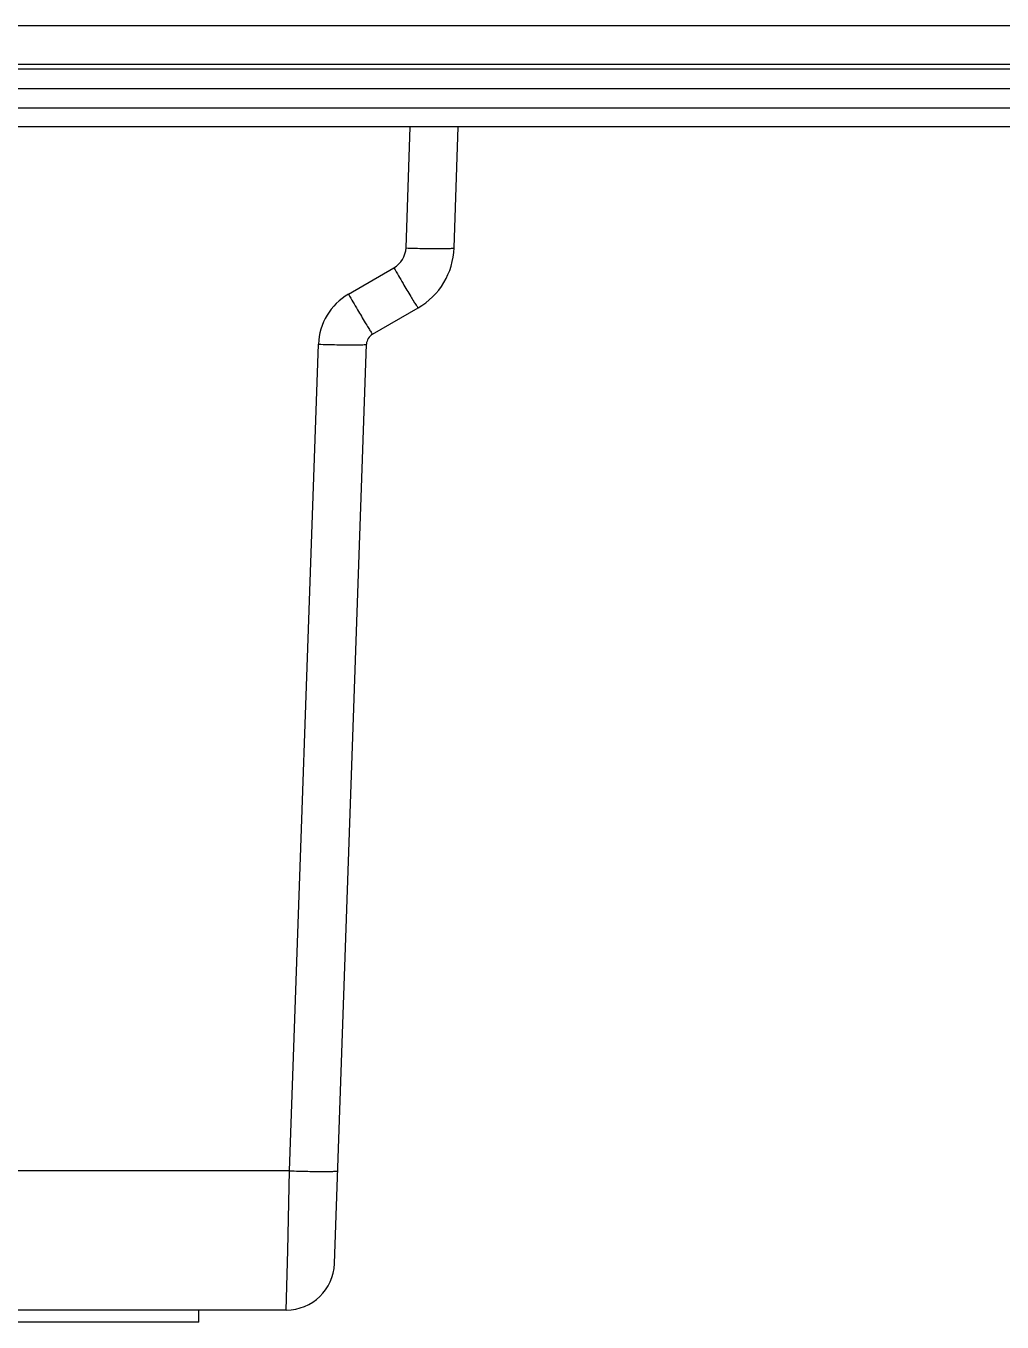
# Model space of a CAD drawing. Header units: millimetres. Extents: x 406 to 4339, y 342 to 2993.
# Drawn here: x 2870.5 to 2911, y 2295.2 to 2349.1 of the extents above; entities that cross this region are included whole.
import ezdxf

# ---------------------------------------------------------------- set-up
doc = ezdxf.new("R2010")
doc.units = ezdxf.units.MM
doc.header["$LTSCALE"] = 256.666667
doc.layers.get('0').update_dxf_attribs({"linetype": 'CONTINUOUS'})
doc.layers.add('GEOM', color=7, linetype='CONTINUOUS')

msp = doc.modelspace()

# ---------------------------------------------------------------- linework, layer by layer
at = {"color": 7, "linetype": 'Continuous'}
for p, q in [((3292.975, 2347.533), (2696.975, 2347.533)), ((2695.875, 2346.533), (3294.075, 2346.533)), ((2696.981, 2345.733), (3292.969, 2345.733))]:
    msp.add_line(p, q, dxfattribs=at)
at = {"layer": 'GEOM', "color": 9, "linetype": 'Continuous'}
for p, q in [((3292.975, 2349.133), (2696.975, 2349.133)), ((2913.805, 2347.333), (2836.355, 2347.333)), ((2886.273, 2339.899), (2886.448, 2344.933)), ((2883.881, 2337.976), (2885.773, 2339.068)), ((2881.433, 2301.523), (2882.633, 2335.898)), ((2881.433, 2301.523), (2838.677, 2301.523)), ((2881.355, 2298.215), (2881.433, 2301.523)), ((2881.298, 2295.733), (2881.355, 2298.215))]:
    msp.add_line(p, q, dxfattribs=at)
at = {"layer": 'GEOM', "color": 7, "linetype": 'Continuous'}
for p, q in [((2914.732, 2344.933), (2835.428, 2344.933)), ((2888.271, 2339.899), (2888.447, 2344.933)), ((2884.881, 2336.314), (2886.773, 2337.406)), ((2883.296, 2297.663), (2884.632, 2335.898)), ((2881.298, 2295.733), (2762.653, 2295.733)), ((2877.663, 2295.233), (2877.663, 2295.733)), ((2877.663, 2295.233), (2766.288, 2295.233))]:
    msp.add_line(p, q, dxfattribs=at)
for centre, radius, start, end in [((2885.273, 2340.004), 3, 300, 358), ((2885.131, 2335.881), 0.5, 120.008, 178), ((2881.298, 2297.733), 2, 269.9999, 357.9984)]:
    msp.add_arc(centre, radius, start, end, dxfattribs=at)
at = {"layer": 'GEOM', "color": 9, "linetype": 'Continuous'}
msp.add_arc((2885.132, 2335.811), 2.5, 120.0048, 177.9952, dxfattribs=at)
msp.add_open_spline([(2885.773, 2339.068), (2886.053, 2339.23), (2886.261, 2339.576), (2886.273, 2339.899)], degree=3, dxfattribs=at)
for points, knots in [([(2886.273, 2339.899), (2886.527, 2339.89), (2886.997, 2339.878), (2887.555, 2339.868), (2887.908, 2339.873), (2888.104, 2339.872), (2888.193, 2339.89), (2888.271, 2339.886), (2888.271, 2339.899)], [0, 0, 0, 0, 0.382041, 0.705904, 0.830031, 0.922514, 0.979611, 1, 1, 1, 1]), ([(2885.773, 2339.068), (2885.898, 2338.853), (2886.129, 2338.459), (2886.402, 2337.989), (2886.584, 2337.7), (2886.675, 2337.533), (2886.736, 2337.474), (2886.762, 2337.4), (2886.773, 2337.406)], [0, 0, 0, 0, 0.384745, 0.708579, 0.832208, 0.924096, 0.980588, 1, 1, 1, 1]), ([(2883.881, 2337.976), (2884.006, 2337.76), (2884.237, 2337.367), (2884.51, 2336.896), (2884.692, 2336.608), (2884.783, 2336.441), (2884.844, 2336.382), (2884.871, 2336.307), (2884.881, 2336.314)], [0, 0, 0, 0, 0.384745, 0.708579, 0.832208, 0.924096, 0.980588, 1, 1, 1, 1]), ([(2882.633, 2335.898), (2882.888, 2335.889), (2883.357, 2335.877), (2883.916, 2335.866), (2884.269, 2335.872), (2884.465, 2335.87), (2884.553, 2335.889), (2884.631, 2335.885), (2884.632, 2335.898)], [0, 0, 0, 0, 0.382041, 0.705904, 0.830031, 0.922514, 0.979611, 1, 1, 1, 1]), ([(2881.433, 2301.523), (2881.687, 2301.515), (2882.156, 2301.502), (2882.715, 2301.492), (2883.068, 2301.497), (2883.264, 2301.496), (2883.353, 2301.514), (2883.431, 2301.51), (2883.431, 2301.523)], [0, 0, 0, 0, 0.382041, 0.705904, 0.830031, 0.922514, 0.979611, 1, 1, 1, 1])]:
    msp.add_open_spline(points, degree=3, knots=knots, dxfattribs=at)

doc.saveas('drawing.dxf')
